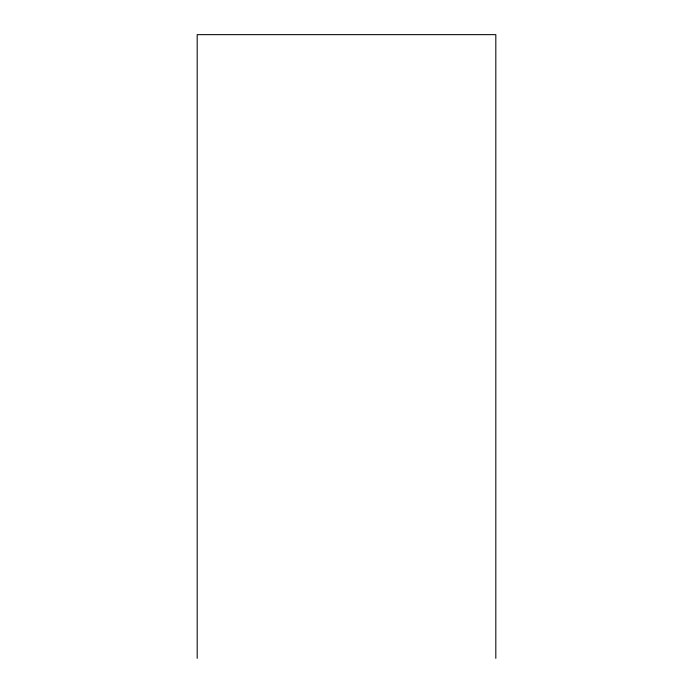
<?xml version="1.0" encoding="UTF-8"?>
<svg xmlns="http://www.w3.org/2000/svg" width="693" height="693" viewBox="0 0 693 693"><rect width="100%" height="100%" fill="white"/><g stroke="black" fill="none" stroke-linecap="round" stroke-linejoin="round"><path stroke-width="1.04" d="M495.816 658.35L495.816 34.65L197.184 34.65L197.184 658.35"/></g></svg>
